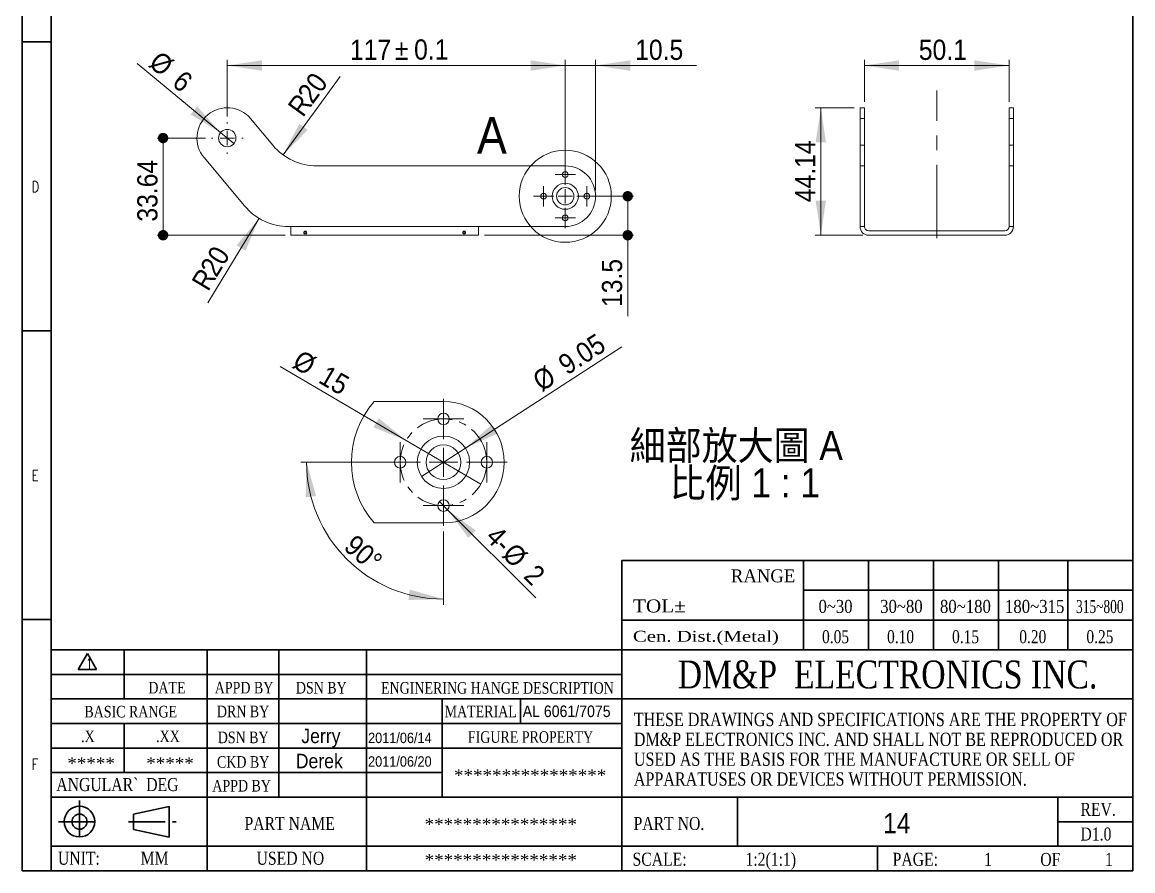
# Model space of a CAD drawing. Header units: millimetres. Extents: x 10 to 202, y 2 to 295.
# Drawn here: x 10 to 202.2, y 2.5 to 149.4 of the extents above; entities that cross this region are included whole.
import ezdxf

# ---------------------------------------------------------------- set-up
doc = ezdxf.new("R2010")
doc.units = ezdxf.units.MM
doc.header["$PDSIZE"] = -1
doc.linetypes.add('CENTER', pattern=[10.16, 6.35, -1.27, 1.27, -1.27])
doc.linetypes.add('CENTERX2', pattern=[20.32, 12.7, -2.54, 2.54, -2.54])
doc.layers.add('SLD-0', color=179, linetype='Continuous')
for name, color, linetype, lineweight in [('中心線2', 1, 'CENTER', 15), ('尺寸標柱線', 3, 'Continuous', 15), ('文字線性', 179, 'Continuous', 15)]:
    doc.layers.add(name, color=color, linetype=linetype, lineweight=lineweight)
doc.styles.add('SLDTEXTSTYLE0', font='GOTHIC.TTF', dxfattribs={"width": 0.913})
doc.styles.add('SLDTEXTSTYLE10', font='times.ttf', dxfattribs={"width": 1.26888})
doc.styles.add('SLDTEXTSTYLE11', font='times.ttf', dxfattribs={"width": 0.786331})
doc.styles.add('SLDTEXTSTYLE12', font='times.ttf', dxfattribs={"width": 0.8})
doc.styles.add('SLDTEXTSTYLE13', font='times.ttf', dxfattribs={"width": 1.090687})
doc.styles.add('SLDTEXTSTYLE14', font='txt_____.ttf', dxfattribs={"width": 0.75})
doc.styles.add('SLDTEXTSTYLE15', font='txt_____.ttf', dxfattribs={"width": 0.7})
doc.styles.add('SLDTEXTSTYLE16', font='GOTHIC.TTF', dxfattribs={"width": 0.913, "bigfont": 'bigfont'})
doc.styles.add('SLDTEXTSTYLE3', font='times.ttf', dxfattribs={"width": 0.950828})
doc.styles.add('SLDTEXTSTYLE4', font='times.ttf', dxfattribs={"width": 1.081739})
doc.styles.add('SLDTEXTSTYLE5', font='times.ttf', dxfattribs={"width": 0.846979})
doc.styles.add('SLDTEXTSTYLE6', font='times.ttf', dxfattribs={"width": 0.850598})
doc.styles.add('SLDTEXTSTYLE7', font='times.ttf', dxfattribs={"width": 0.853029})
doc.styles.add('SLDTEXTSTYLE8', font='times.ttf', dxfattribs={"width": 0.854773})
doc.styles.add('SLDTEXTSTYLE9', font='times.ttf', dxfattribs={"width": 0.683818})
doc.dimstyles.new('SLDDIMSTYLE0', dxfattribs={"dimtxt": 3.5, "dimasz": 6, "dimexe": 0, "dimexo": 0.0625, "dimgap": 0.875, "dimtad": 2, "dimlfac": 2, "dimrnd": 1e-09, "dimzin": 12, "dimdsep": 46, "dimtxsty": 'SLDTEXTSTYLE0', "dimsah": 1, "dimcen": 0.09, "dimadec": 0, "dimazin": 0, "dimtfac": 1, "dimtofl": 0, "dimtmove": 0, "dimatfit": 3, "dimfxl": 0, "dimtolj": 1, "dimtzin": 12, "dimarcsym": 0})
doc.dimstyles.new('SLDDIMSTYLE1', dxfattribs={"dimtxt": 3.5, "dimasz": 6, "dimexe": 0, "dimexo": 0.0625, "dimgap": 0.875, "dimtad": 2, "dimdec": 1, "dimlfac": 2, "dimrnd": 1e-09, "dimzin": 12, "dimdsep": 46, "dimtxsty": 'SLDTEXTSTYLE0', "dimsah": 1, "dimcen": 0.09, "dimadec": 0, "dimazin": 0, "dimtfac": 1, "dimtdec": 1, "dimtofl": 0, "dimtmove": 0, "dimatfit": 3, "dimfxl": 0, "dimtolj": 1, "dimtzin": 12, "dimarcsym": 0})
doc.dimstyles.new('SLDDIMSTYLE10', dxfattribs={"dimtxt": 3.5, "dimasz": 6, "dimexe": 0, "dimexo": 0.0625, "dimgap": 0.875, "dimtad": 2, "dimlfac": 2, "dimrnd": 1e-09, "dimzin": 12, "dimdsep": 46, "dimtxsty": 'SLDTEXTSTYLE0', "dimsah": 1, "dimcen": 0.09, "dimadec": 0, "dimazin": 0, "dimtfac": 1, "dimtofl": 0, "dimtmove": 0, "dimatfit": 3, "dimfxl": 0, "dimtolj": 1, "dimtzin": 12, "dimarcsym": 0})
doc.dimstyles.new('SLDDIMSTYLE11', dxfattribs={"dimtxt": 3.5, "dimasz": 6, "dimexe": 0, "dimexo": 0.0625, "dimgap": 0.875, "dimtad": 2, "dimlfac": 2, "dimrnd": 1e-09, "dimzin": 12, "dimdsep": 46, "dimtxsty": 'SLDTEXTSTYLE0', "dimsah": 1, "dimcen": 0.09, "dimadec": 0, "dimazin": 0, "dimtfac": 1, "dimtofl": 0, "dimtmove": 1, "dimatfit": 3, "dimfxl": 0, "dimtolj": 1, "dimtzin": 12, "dimarcsym": 0})
doc.dimstyles.new('SLDDIMSTYLE12', dxfattribs={"dimtxt": 3.5, "dimasz": 6, "dimexe": 0, "dimexo": 0.0625, "dimgap": 0.875, "dimtad": 2, "dimrnd": 1e-09, "dimzin": 12, "dimdsep": 46, "dimtxsty": 'SLDTEXTSTYLE0', "dimsah": 1, "dimcen": 0.09, "dimadec": 0, "dimazin": 0, "dimtfac": 1, "dimtmove": 0, "dimatfit": 3, "dimfxl": 0, "dimtolj": 1, "dimtzin": 12, "dimarcsym": 0})
doc.dimstyles.new('SLDDIMSTYLE13', dxfattribs={"dimtxt": 3.5, "dimasz": 6, "dimexe": 0, "dimexo": 0.0625, "dimgap": 0.875, "dimtad": 2, "dimdec": 4, "dimzin": 12, "dimdsep": 46, "dimtxsty": 'SLDTEXTSTYLE0', "dimsah": 1, "dimcen": 0.09, "dimazin": 0, "dimtfac": 1, "dimtofl": 0, "dimtmove": 0, "dimatfit": 3, "dimfxl": 0, "dimtolj": 1, "dimtzin": 12, "dimarcsym": 0})
doc.dimstyles.new('SLDDIMSTYLE14', dxfattribs={"dimtxt": 3.5, "dimasz": 6, "dimexe": 0, "dimexo": 0.0625, "dimgap": 0.875, "dimtad": 2, "dimrnd": 1e-09, "dimzin": 12, "dimdsep": 46, "dimtxsty": 'SLDTEXTSTYLE0', "dimsah": 1, "dimcen": 0.09, "dimadec": 0, "dimazin": 0, "dimtfac": 1, "dimtmove": 0, "dimatfit": 3, "dimfxl": 0, "dimtolj": 1, "dimtzin": 12, "dimarcsym": 0})
doc.dimstyles.new('SLDDIMSTYLE2', dxfattribs={"dimtxt": 3.5, "dimasz": 6, "dimexe": 0, "dimexo": 0.0625, "dimgap": 0.875, "dimtad": 2, "dimdec": 1, "dimlfac": 2, "dimrnd": 1e-09, "dimzin": 12, "dimdsep": 46, "dimtxsty": 'SLDTEXTSTYLE0', "dimsah": 1, "dimcen": 0.09, "dimadec": 0, "dimazin": 0, "dimtfac": 1, "dimtdec": 1, "dimtofl": 0, "dimtmove": 0, "dimatfit": 3, "dimfxl": 0, "dimtolj": 1, "dimtzin": 12, "dimarcsym": 0})
doc.dimstyles.new('SLDDIMSTYLE5', dxfattribs={"dimtxt": 3.5, "dimasz": 1.8, "dimexe": 0, "dimexo": 0.0625, "dimgap": 0.875, "dimtad": 2, "dimlfac": 2, "dimrnd": 1e-09, "dimzin": 12, "dimdsep": 46, "dimtxsty": 'SLDTEXTSTYLE0', "dimblk1": 'DOT', "dimblk2": 'DOT', "dimsah": 1, "dimcen": 0.09, "dimadec": 0, "dimazin": 0, "dimtfac": 1, "dimtofl": 0, "dimtmove": 0, "dimatfit": 3, "dimldrblk": 'DOT', "dimfxl": 0, "dimtolj": 1, "dimtzin": 12, "dimarcsym": 0})
doc.dimstyles.new('SLDDIMSTYLE8', dxfattribs={"dimtxt": 3.5, "dimasz": 1.8, "dimexe": 0, "dimexo": 0.0625, "dimgap": 0.875, "dimtad": 2, "dimdec": 1, "dimlfac": 2, "dimrnd": 1e-09, "dimzin": 12, "dimdsep": 46, "dimtxsty": 'SLDTEXTSTYLE0', "dimblk1": 'DOT', "dimblk2": 'DOT', "dimsah": 1, "dimcen": 0.09, "dimadec": 0, "dimazin": 0, "dimtfac": 1, "dimtdec": 1, "dimtofl": 0, "dimtmove": 0, "dimatfit": 3, "dimldrblk": 'DOT', "dimfxl": 0, "dimtolj": 1, "dimtzin": 12, "dimarcsym": 0})
doc.dimstyles.new('SLDDIMSTYLE9', dxfattribs={"dimtxt": 3.5, "dimasz": 6, "dimexe": 0, "dimexo": 0.0625, "dimgap": 0.875, "dimtad": 2, "dimlfac": 2, "dimrnd": 1e-09, "dimzin": 12, "dimdsep": 46, "dimtxsty": 'SLDTEXTSTYLE0', "dimsah": 1, "dimcen": 0.09, "dimadec": 0, "dimazin": 0, "dimtfac": 1, "dimtmove": 0, "dimatfit": 3, "dimfxl": 0, "dimtolj": 1, "dimtzin": 12, "dimarcsym": 0})

# ---------------------------------------------------------------- blocks, each defined once
blk = doc.blocks.new('SW_NOTE_1')
at = {"layer": 'SLD-0', "color": 0, "char_height": 2.3, "attachment_point": 1, "style": 'SLDTEXTSTYLE12'}
for s, insert in [('THESE DRAWINGS AND SPECIFICATIONS ARE THE PROPERTY OF', (0, 3.02)), ('DM&P ELECTRONICS INC. AND SHALL NOT BE REPRODUCED OR ', (0, -0.42)), ('USED AS THE BASIS FOR THE MANUFACTURE OR SELL OF ', (0, -3.86)), ('APPARATUSES OR DEVICES WITHOUT PERMISSION.', (0, -7.29))]:
    blk.add_mtext(s, dxfattribs=dict(at, insert=insert))
blk = doc.blocks.new('*D16')
at = {"layer": '尺寸標柱線', "color": 5}
for p, q in [((103.98, 125.77), (103.98, 142.9)), ((109.23, 120.27), (109.23, 142.9)), ((103.98, 141.9), (91.98, 141.9)), ((109.23, 141.9), (103.98, 141.9)), ((109.23, 141.9), (126.72, 141.9))]:
    blk.add_line(p, q, dxfattribs=at)
for points in [[(103.98, 141.9), (97.98, 142.8), (97.98, 141)], [(109.23, 141.9), (115.23, 141), (115.23, 142.8)]]:
    blk.add_solid(points, dxfattribs=at)
at = {"layer": '尺寸標柱線', "color": 5, "insert": (116.08, 146.37), "char_height": 3.5, "attachment_point": 1, "style": 'SLDTEXTSTYLE0'}
blk.add_mtext('10.5', dxfattribs=at)
blk = doc.blocks.new('_DOT')
at = {"color": 0, "linetype": 'ByBlock', "lineweight": -2}
blk.add_line((-0.5, 0), (-1, 0), dxfattribs=at)
at = {"color": 0, "linetype": 'ByBlock', "const_width": 0.5}
blk.add_lwpolyline([(-0.25, 0, 1), (0.25, 0, 1)], format="xyb", close=True, dxfattribs=at)
blk = doc.blocks.new('*D17')
at = {"layer": '尺寸標柱線', "color": 5}
for p, q in [((41.73, 129.34), (33.38, 129.34)), ((34.38, 129.34), (34.38, 112.52)), ((55.48, 112.52), (33.38, 112.52))]:
    blk.add_line(p, q, dxfattribs=at)
at = {"layer": '尺寸標柱線', "color": 5, "xscale": 1.8, "yscale": 1.8}
for p, rotation in [((34.38, 129.34, 2.48), 90.0000000000004), ((34.38, 112.52, 2.48), 270.0000000000004)]:
    blk.add_blockref('_DOT', p, dxfattribs=dict(at, rotation=rotation))
at = {"layer": '尺寸標柱線', "color": 5, "insert": (29.91, 114.88), "char_height": 3.5, "attachment_point": 1, "rotation": 90, "style": 'SLDTEXTSTYLE0'}
blk.add_mtext('33.64', dxfattribs=at)
blk = doc.blocks.new('*D18')
at = {"layer": '尺寸標柱線', "color": 5}
for p, q in [((108.5, 119.27), (115.79, 119.27)), ((114.79, 112.52), (114.79, 119.27)), ((89.98, 112.52), (115.79, 112.52)), ((114.79, 112.52), (114.79, 98.51))]:
    blk.add_line(p, q, dxfattribs=at)
at = {"layer": '尺寸標柱線', "color": 5, "xscale": 1.8, "yscale": 1.8}
for p, rotation in [((114.79, 119.27, 2.48), 90.0000000000004), ((114.79, 112.52, 2.48), 270.0000000000004)]:
    blk.add_blockref('_DOT', p, dxfattribs=dict(at, rotation=rotation))
at = {"layer": '尺寸標柱線', "color": 5, "insert": (110.32, 100.1), "char_height": 3.5, "attachment_point": 1, "rotation": 90, "style": 'SLDTEXTSTYLE0'}
blk.add_mtext('13.5', dxfattribs=at)
blk = doc.blocks.new('*D19')
at = {"layer": '尺寸標柱線', "color": 5}
for p, q in [((45.48, 133.09), (45.48, 142.9)), ((103.98, 123.78), (103.98, 142.9)), ((45.48, 141.9), (103.98, 141.9))]:
    blk.add_line(p, q, dxfattribs=at)
for points in [[(45.48, 141.9), (51.48, 141), (51.48, 142.8)], [(103.98, 141.9), (97.98, 142.8), (97.98, 141)]]:
    blk.add_solid(points, dxfattribs=at)
at = {"layer": '尺寸標柱線', "color": 5, "char_height": 3.5, "attachment_point": 1, "style": 'SLDTEXTSTYLE0'}
for s, insert in [('117', (66.72, 146.37)), ('0.1', (77.82, 146.42)), ('%%p', (74.48, 146.37))]:
    blk.add_mtext(s, dxfattribs=dict(at, insert=insert))
blk = doc.blocks.new('*D20')
at = {"layer": '尺寸標柱線', "color": 5}
for q in [(29.87, 142.24), (46.64, 128.38)]:
    blk.add_line((44.33, 130.29), q, dxfattribs=at)
blk.add_solid([(44.33, 130.29), (40.28, 134.81), (39.13, 133.42)], dxfattribs=at)
at = {"layer": '尺寸標柱線', "color": 5, "char_height": 3.5, "attachment_point": 1, "rotation": 320.4221, "style": 'SLDTEXTSTYLE0'}
for s, insert in [('%%c', (33.92, 144.64)), ('6', (37.98, 141.28))]:
    blk.add_mtext(s, dxfattribs=dict(at, insert=insert))
blk = doc.blocks.new('*D21')
at = {"layer": '尺寸標柱線', "color": 5}
blk.add_line((50.98, 115.46), (42.15, 100.82), dxfattribs=at)
blk.add_solid([(50.98, 115.46), (47.11, 110.78), (48.65, 109.85)], dxfattribs=at)
at = {"layer": '尺寸標柱線', "color": 5, "char_height": 3.5, "attachment_point": 1, "rotation": 58.8992, "style": 'SLDTEXTSTYLE0'}
for s, insert in [('20', (40.62, 106.9)), ('R', (39.16, 104.47))]:
    blk.add_mtext(s, dxfattribs=dict(at, insert=insert))
blk = doc.blocks.new('*D22')
at = {"layer": '尺寸標柱線', "color": 5}
blk.add_line((55.15, 126.44), (65.02, 139.97), dxfattribs=at)
blk.add_solid([(55.15, 126.44), (59.41, 130.76), (57.96, 131.82)], dxfattribs=at)
at = {"layer": '尺寸標柱線', "color": 5, "char_height": 3.5, "attachment_point": 1, "rotation": 53.8697, "style": 'SLDTEXTSTYLE0'}
for s, insert in [('20', (57.43, 137.15)), ('R', (55.76, 134.86))]:
    blk.add_mtext(s, dxfattribs=dict(at, insert=insert))
blk = doc.blocks.new('SW_CENTERMARKSYMBOL_2')
at = {"layer": '中心線2', "color": 0}
for p, q in [((0, 2.5), (0, 3.5125)), ((-2.5, 0), (-3.5125, 0)), ((0, 0), (-1.25, 0)), ((0, 0), (0, 1.25)), ((0, 0), (0, -1.25)), ((0, 0), (1.25, 0)), ((2.5, 0), (3.5125, 0)), ((0, -2.5), (0, -3.5125))]:
    blk.add_line(p, q, dxfattribs=at)
blk = doc.blocks.new('SW_CENTERMARKSYMBOL_3')
at = {"layer": '中心線2', "color": 0}
for p, q in [((0, 2.5), (0, 2.75)), ((-2.5, 0), (-2.75, 0)), ((0, 0), (-1.25, 0)), ((0, 0), (0, 1.25)), ((0, 0), (0, -1.25)), ((0, 0), (1.25, 0)), ((2.5, 0), (2.75, 0)), ((0, -2.5), (0, -2.75))]:
    blk.add_line(p, q, dxfattribs=at)
blk = doc.blocks.new('SW_CENTERMARKSYMBOL_4')
at = {"layer": '中心線2', "color": 0}
for p, q in [((-1.25, 0), (-1.75, 0)), ((0, 0), (-1.25, 0)), ((0, 1.25), (0, 1.75)), ((0, 0), (0, 1.25)), ((0, 0), (0, -1.25)), ((0, 0), (1.25, 0)), ((1.25, 0), (1.75, 0)), ((0, -1.25), (0, -1.75))]:
    blk.add_line(p, q, dxfattribs=at)
blk = doc.blocks.new('SW_CENTERMARKSYMBOL_5')
at = {"layer": '中心線2', "color": 0}
for p, q in [((-1.25, 0), (-1.75, 0)), ((0, 0), (-1.25, 0)), ((0, 1.25), (0, 1.75)), ((0, 0), (0, 1.25)), ((0, 0), (0, -1.25)), ((0, 0), (1.25, 0)), ((1.25, 0), (1.75, 0)), ((0, -1.25), (0, -1.75))]:
    blk.add_line(p, q, dxfattribs=at)
blk = doc.blocks.new('SW_CENTERMARKSYMBOL_6')
at = {"layer": '中心線2', "color": 0}
for p, q in [((-1.25, 0), (-1.75, 0)), ((0, 0), (-1.25, 0)), ((0, 1.25), (0, 1.75)), ((0, 0), (0, 1.25)), ((0, 0), (0, -1.25)), ((0, 0), (1.25, 0)), ((1.25, 0), (1.75, 0)), ((0, -1.25), (0, -1.75))]:
    blk.add_line(p, q, dxfattribs=at)
blk = doc.blocks.new('SW_CENTERMARKSYMBOL_7')
at = {"layer": '中心線2', "color": 0}
for p, q in [((-1.25, 0), (-1.75, 0)), ((0, 0), (-1.25, 0)), ((0, 1.25), (0, 1.75)), ((0, 0), (0, 1.25)), ((0, 0), (0, -1.25)), ((0, 0), (1.25, 0)), ((1.25, 0), (1.75, 0)), ((0, -1.25), (0, -1.75))]:
    blk.add_line(p, q, dxfattribs=at)
blk = doc.blocks.new('*D29')
at = {"layer": '尺寸標柱線', "color": 5}
for p, q in [((155.75, 135.59), (155.75, 142.9)), ((180.8, 135.59), (180.8, 142.9)), ((155.75, 141.9), (180.8, 141.9))]:
    blk.add_line(p, q, dxfattribs=at)
for points in [[(155.75, 141.9), (161.75, 141), (161.75, 142.8)], [(180.8, 141.9), (174.8, 142.8), (174.8, 141)]]:
    blk.add_solid(points, dxfattribs=at)
at = {"layer": '尺寸標柱線', "color": 5, "insert": (165.17, 146.37), "char_height": 3.5, "attachment_point": 1, "style": 'SLDTEXTSTYLE0'}
blk.add_mtext('50.1', dxfattribs=at)
blk = doc.blocks.new('*D30')
at = {"layer": '尺寸標柱線', "color": 5}
for p, q in [((154, 134.59), (147.21, 134.59)), ((148.21, 112.52), (148.21, 134.59)), ((155.5, 112.52), (147.21, 112.52))]:
    blk.add_line(p, q, dxfattribs=at)
for points in [[(148.21, 134.59), (147.31, 128.59), (149.11, 128.59)], [(148.21, 112.52), (149.11, 118.52), (147.31, 118.52)]]:
    blk.add_solid(points, dxfattribs=at)
at = {"layer": '尺寸標柱線', "color": 5, "insert": (143.74, 118.24), "char_height": 3.5, "attachment_point": 1, "rotation": 90, "style": 'SLDTEXTSTYLE0'}
blk.add_mtext('44.14', dxfattribs=at)
blk = doc.blocks.new('*D31')
at = {"layer": '尺寸標柱線', "color": 5}
for q in [(54.67, 89.77), (89.38, 69.43)]:
    blk.add_line((76.43, 77.01), q, dxfattribs=at)
blk.add_solid([(76.43, 77.01), (71.71, 80.82), (70.8, 79.27)], dxfattribs=at)
at = {"layer": '尺寸標柱線', "color": 5, "char_height": 3.5, "attachment_point": 1, "rotation": 329.6317, "style": 'SLDTEXTSTYLE0'}
for s, insert in [('%%c', (58.29, 92.81)), ('15', (62.84, 90.14))]:
    blk.add_mtext(s, dxfattribs=dict(at, insert=insert))
blk = doc.blocks.new('*D32')
at = {"layer": '尺寸標柱線', "color": 5}
for p, q in [((74.88, 73.22), (58.22, 73.22)), ((82.91, 61.22), (82.91, 48.53))]:
    blk.add_line(p, q, dxfattribs=at)
blk.add_arc((82.91, 73.22), 23.69, 180, 270, dxfattribs=at)
for points in [[(59.22, 73.22), (59.07, 67.15), (60.85, 67.38)], [(82.91, 49.53), (77.06, 51.17), (76.84, 49.38)]]:
    blk.add_solid(points, dxfattribs=at)
at = {"layer": '尺寸標柱線', "color": 5, "insert": (67.73, 60.92), "char_height": 3.5, "attachment_point": 1, "rotation": 319.3984, "style": 'SLDTEXTSTYLE0'}
blk.add_mtext('90°', dxfattribs=at)
blk = doc.blocks.new('*D33')
at = {"layer": '尺寸標柱線', "color": 5}
for q in [(113.75, 93.21), (79.11, 70.76)]:
    blk.add_line((86.7, 75.68), q, dxfattribs=at)
blk.add_solid([(86.7, 75.68), (92.23, 78.19), (91.25, 79.7)], dxfattribs=at)
at = {"layer": '尺寸標柱線', "color": 5, "char_height": 3.5, "attachment_point": 1, "rotation": 32.9469, "style": 'SLDTEXTSTYLE0'}
for s, insert in [('9.05', (102.4, 91.17)), ('%%c', (97.97, 88.3))]:
    blk.add_mtext(s, dxfattribs=dict(at, insert=insert))
blk = doc.blocks.new('*D34')
at = {"layer": '尺寸標柱線', "color": 5}
for q in [(82.2, 66.43), (98.9, 49.73)]:
    blk.add_line((83.61, 65.01), q, dxfattribs=at)
blk.add_solid([(83.61, 65.01), (87.22, 60.13), (88.49, 61.41)], dxfattribs=at)
at = {"layer": '尺寸標柱線', "color": 5, "char_height": 3.5, "attachment_point": 1, "rotation": 315, "style": 'SLDTEXTSTYLE0'}
for s, insert in [('4-', (92.46, 62.5)), ('%%c', (95.34, 59.54)), ('2', (99.08, 55.81))]:
    blk.add_mtext(s, dxfattribs=dict(at, insert=insert))
blk = doc.blocks.new('SW_NOTE_2')
at = {"layer": '文字線性', "color": 0, "char_height": 5, "attachment_point": 1, "style": 'SLDTEXTSTYLE16'}
for s, insert in [('細部放大圖 A ', (0, 6.39)), ('比例 1 : 1', (6.92, -0.08))]:
    blk.add_mtext(s, dxfattribs=dict(at, insert=insert))
blk = doc.blocks.new('SW_CENTERMARKSYMBOL_8')
at = {"layer": '中心線2', "color": 0}
for p, q in [((0, 5), (0, 7.02)), ((0, 0), (0, 2.5)), ((-5, 0), (-7.03, 0)), ((0, 0), (-2.5, 0)), ((0, 0), (0, -2.5)), ((0, 0), (2.5, 0)), ((5, 0), (7.02, 0)), ((0, -5), (0, -7.03))]:
    blk.add_line(p, q, dxfattribs=at)
blk = doc.blocks.new('SW_CENTERMARKSYMBOL_9')
at = {"layer": '中心線2', "color": 0}
for p, q in [((0, 2.5), (0, 3.5)), ((0, 0), (0, 2.5)), ((-2.5, 0), (-3.5, 0)), ((0, 0), (-2.5, 0)), ((0, 0), (0, -2.5)), ((0, 0), (2.5, 0)), ((2.5, 0), (3.5, 0)), ((0, -2.5), (0, -3.5))]:
    blk.add_line(p, q, dxfattribs=at)
blk = doc.blocks.new('SW_CENTERMARKSYMBOL_10')
at = {"layer": '中心線2', "color": 0}
for p, q in [((0, 2.5), (0, 3.5)), ((0, 0), (0, 2.5)), ((-2.5, 0), (-3.5, 0)), ((0, 0), (-2.5, 0)), ((0, 0), (0, -2.5)), ((0, 0), (2.5, 0)), ((2.5, 0), (3.5, 0)), ((0, -2.5), (0, -3.5))]:
    blk.add_line(p, q, dxfattribs=at)
blk = doc.blocks.new('SW_CENTERMARKSYMBOL_11')
at = {"layer": '中心線2', "color": 0}
for p, q in [((0, 2.5), (0, 3.5)), ((0, 0), (0, 2.5)), ((-2.5, 0), (-3.5, 0)), ((0, 0), (-2.5, 0)), ((0, 0), (0, -2.5)), ((0, 0), (2.5, 0)), ((2.5, 0), (3.5, 0)), ((0, -2.5), (0, -3.5))]:
    blk.add_line(p, q, dxfattribs=at)
blk = doc.blocks.new('SW_CENTERMARKSYMBOL_12')
at = {"layer": '中心線2', "color": 0}
for p, q in [((0, 2.5), (0, 3.5)), ((0, 0), (0, 2.5)), ((-2.5, 0), (-3.5, 0)), ((0, 0), (-2.5, 0)), ((0, 0), (0, -2.5)), ((0, 0), (2.5, 0)), ((2.5, 0), (3.5, 0)), ((0, -2.5), (0, -3.5))]:
    blk.add_line(p, q, dxfattribs=at)

msp = doc.modelspace()

# ---------------------------------------------------------------- linework, layer by layer
at = {"color": 7, "linetype": 'Continuous', "lineweight": 15}
for p, q in [((155.750136, 134.586434), (155.000135, 134.586434)), ((155.000135, 132.711071), (155.000135, 134.586434)), ((155.750136, 134.586434), (155.750136, 132.711071)), ((181.550176, 134.586434), (180.800175, 134.586434)), ((180.800175, 132.711071), (180.800175, 134.586434)), ((181.550176, 134.586434), (181.550176, 132.711071)), ((53.381618, 128.090487), (49.504491, 132.711071)), ((155.750136, 132.711071), (155.000135, 132.711071)), ((155.000135, 128.090487), (155.000135, 132.711071)), ((155.750136, 132.711071), (155.750136, 128.090487)), ((180.800175, 132.711071), (181.550176, 132.711071)), ((180.800175, 128.090487), (180.800175, 132.711071)), ((181.550176, 132.711071), (181.550176, 128.090487)), ((155.750136, 128.090487), (155.000135, 128.090487)), ((155.000135, 124.518363), (155.000135, 128.090487)), ((155.750136, 128.090487), (155.750136, 124.518363)), ((180.800175, 128.090487), (181.550176, 128.090487)), ((180.800175, 124.518363), (180.800175, 128.090487)), ((181.550176, 128.090487), (181.550176, 124.518363)), ((41.461023, 125.9618), (48.485389, 117.590487)), ((88.982756, 124.518363), (61.042063, 124.518363)), ((103.98276, 124.518354), (88.982756, 124.518363)), ((155.750136, 124.518363), (155.000135, 124.518363)), ((155.000135, 124.518354), (155.000135, 124.518363)), ((155.750136, 124.518354), (155.000135, 124.518354)), ((155.000135, 114.018353), (155.000135, 124.518354)), ((155.750136, 124.518363), (155.750136, 124.518354)), ((155.750136, 124.518354), (155.750136, 114.018353)), ((180.800175, 124.518363), (181.550176, 124.518363)), ((180.800175, 124.518354), (180.800175, 124.518363)), ((180.800175, 124.518354), (181.550176, 124.518354)), ((180.800175, 114.018353), (180.800175, 124.518354)), ((181.550176, 124.518363), (181.550176, 124.518354)), ((181.550176, 124.518354), (181.550176, 114.018353)), ((56.482755, 114.018363), (56.145832, 114.018363)), ((88.982756, 114.018343), (56.482755, 114.018343)), ((56.482755, 112.518343), (56.482755, 114.018343)), ((88.982756, 114.018343), (103.98276, 114.018353)), ((88.982756, 114.018343), (88.982756, 112.518343)), ((155.750136, 114.018353), (155.000135, 114.018353)), ((155.000135, 114.018343), (155.000135, 114.018353)), ((155.000135, 114.018343), (155.750136, 114.018343)), ((155.750136, 114.018353), (155.750136, 114.018343)), ((180.800175, 114.018353), (181.550176, 114.018353)), ((180.800175, 114.018343), (180.800175, 114.018353)), ((180.800175, 114.018343), (181.550176, 114.018343)), ((181.550176, 114.018353), (181.550176, 114.018343)), ((88.982756, 112.518343), (56.482755, 112.518343)), ((156.500135, 113.268343), (180.050175, 113.268343)), ((156.500135, 112.518343), (180.050175, 112.518343)), ((82.905605, 83.720154), (70.910271, 83.720162)), ((70.910267, 62.720147), (82.905605, 62.720155))]:
    msp.add_line(p, q, dxfattribs=at)
at = {"color": 8, "linetype": 'Continuous', "lineweight": 15}
for p, q in [((58.982756, 112.742637), (58.982756, 113.22931)), ((86.482756, 112.742637), (86.482756, 113.22931))]:
    msp.add_line(p, q, dxfattribs=at)
at = {"color": 7, "linetype": 'Continuous', "lineweight": 15}
for centre, radius in [((45.482756, 129.336435), 1.5), ((103.982756, 123.018353), 0.5), ((103.982756, 119.268353), 2.2625), ((100.232756, 119.268353), 0.5), ((103.982756, 119.268353), 1.5), ((107.732756, 119.268353), 0.5), ((103.982756, 115.518353), 0.5), ((82.905598, 80.720154), 1), ((82.905599, 73.220154), 4.525), ((82.905597, 73.220154), 3), ((75.405597, 73.220154), 1), ((90.405599, 73.220153), 1), ((82.905597, 65.720154), 0.999999)]:
    msp.add_circle(centre, radius, dxfattribs=at)
at = {"color": 7, "linetype": 'Continuous', "lineweight": 0}
msp.add_circle((103.982756, 119.268353), 7.970855, dxfattribs=at)
at = {"color": 7, "linetype": 'Continuous', "lineweight": 15}
for centre, radius, start, end in [((45.482756, 129.336435), 5.25, 40, 220), ((61.042063, 134.518363), 10, 220, 270), ((103.982756, 119.268353), 5.25, 270.00003817, 89.99996183), ((56.145832, 124.018363), 10, 220, 270), ((156.500135, 114.018343), 1.5, 180, 270), ((156.500135, 114.018343), 0.75, 180, 270), ((180.050175, 114.018343), 0.75, 270, 0), ((180.050175, 114.018343), 1.5, 270, 0), ((82.905595, 73.220154), 10.5, 270.00005275, 89.99994725)]:
    msp.add_arc(centre, radius, start, end, dxfattribs=at)
at = {"color": 7, "linetype": 'Continuous', "lineweight": 0}
msp.add_arc((82.905594, 73.220153), 15.941706, 138.80297986, 221.19699982, dxfattribs=at)
at = {"color": 7, "linetype": 'Continuous', "lineweight": 15}
for points in [[(58.982756, 112.742637), (58.94292, 112.74264), (58.904572, 112.749703), (58.839327, 112.774174), (58.812987, 112.791136), (58.751441, 112.850634), (58.732755, 112.901931), (58.732757, 113.013444), (58.751428, 113.074676), (58.813548, 113.155784), (58.839921, 113.180598), (58.904627, 113.217654), (58.943703, 113.22931), (58.982756, 113.22931)], [(58.982756, 113.22931), (59.021789, 113.22931), (59.06097, 113.217615), (59.125609, 113.180577), (59.152262, 113.155468), (59.214181, 113.074404), (59.232749, 113.013464), (59.232763, 112.90196), (59.214065, 112.850447), (59.152036, 112.790755), (59.125846, 112.774023), (59.060947, 112.749729), (59.022572, 112.742634), (58.982756, 112.742637)], [(86.482756, 112.742637), (86.44292, 112.74264), (86.404572, 112.749702), (86.339322, 112.774176), (86.312986, 112.791137), (86.251445, 112.850631), (86.232754, 112.901933), (86.232757, 113.013444), (86.251432, 113.074682), (86.313547, 113.155783), (86.339915, 113.180594), (86.404629, 113.217655), (86.443701, 113.22931), (86.482756, 113.22931)], [(86.482756, 113.22931), (86.521788, 113.22931), (86.560972, 113.217614), (86.625608, 113.180578), (86.652265, 113.155463), (86.714177, 113.074407), (86.73275, 113.013459), (86.732762, 112.901957), (86.714053, 112.850433), (86.652036, 112.790756), (86.625838, 112.774019), (86.560945, 112.749729), (86.522568, 112.742634), (86.482756, 112.742637)]]:
    msp.add_open_spline(points, degree=3, knots=[0, 0, 0, 0, 0.125, 0.125, 0.25, 0.25, 0.5, 0.5, 0.75, 0.75, 0.875, 0.875, 1, 1, 1, 1], dxfattribs=at)
at = {"layer": 'SLD-0', "color": 7, "linetype": 'Continuous', "lineweight": 30}
for p, q in [((10, 294.5), (10, 2.5)), ((10, 146), (15, 146)), ((10, 96), (15, 96)), ((113.8, 56.208203), (202.2, 56.208203)), ((113.8, 56.208203), (113.8, 40.75)), ((145.2, 56.208203), (145.2, 40.75)), ((156.45, 56.208203), (156.45, 40.75)), ((167.7, 56.208203), (167.7, 40.75)), ((178.95, 56.208203), (178.95, 40.75)), ((190.95, 56.208203), (190.95, 40.75)), ((145.2, 51.055469), (202.2, 51.055469)), ((113.8, 45.902734), (202.2, 45.902734)), ((113.8, 40.75), (202.2, 40.75)), ((29.238855, 12.275939), (35.451436, 13.601727)), ((35.451436, 13.601727), (35.451436, 8.296617)), ((29.238855, 12.275939), (29.238855, 9.65899)), ((29.238855, 9.65899), (35.451436, 8.296617)), ((202.2, 2.5), (10, 2.5))]:
    msp.add_line(p, q, dxfattribs=at)
at = {"layer": 'SLD-0', "color": 7, "lineweight": 30}
for p, q in [((15, 289.5), (15, 2.5)), ((202.2, 2.5), (202.2, 289.5)), ((15, 57.75), (15, 2.5)), ((15, 57.75), (15, 2.5)), ((15, 46), (10, 46)), ((202.2, 40.75), (15, 40.75)), ((27.669706, 40.65357), (27.669706, 32.25)), ((41.990952, 40.75), (41.990952, 15.249928)), ((54.398926, 40.75), (54.398926, 15.249928)), ((69.6, 2.5), (69.6, 40.75)), ((113.8, 40.75), (113.8, 2.5)), ((21.27295, 40.14141), (19.661188, 37.349757)), ((22.884711, 37.349757), (21.27295, 40.14141)), ((19.661188, 37.349757), (22.884711, 37.349757)), ((113.8, 36.5), (15, 36.5)), ((202.2, 32.25), (15, 32.25)), ((82.680054, 32.25), (82.680054, 15.249928)), ((96.253784, 32.25), (96.253784, 28)), ((113.8, 28), (15, 28)), ((27.669706, 28), (27.669706, 19.5)), ((113.8, 23.75), (15, 23.75)), ((82.680054, 19.5), (15, 19.5)), ((69.6, 15.249928), (15, 15.249928)), ((41.990952, 15.249928), (41.990952, 2.5)), ((69.6, 15.249928), (202.2, 15.249928)), ((133.8, 15.249928), (133.8, 6.75)), ((189.2, 6.75), (189.2, 15.249928)), ((202.2, 11), (189.2, 11)), ((15, 6.75), (202.2, 6.75)), ((158, 2.5), (158, 6.75))]:
    msp.add_line(p, q, dxfattribs=at)
at = {"layer": 'SLD-0', "color": 7, "linetype": 'CENTER', "lineweight": 30}
for p, q in [((19.892303, 14.684671), (19.892303, 7.668423)), ((16.270071, 10.961909), (23.625373, 10.961909)), ((28.380602, 10.956014), (36.671534, 10.956014))]:
    msp.add_line(p, q, dxfattribs=at)
at = {"layer": 'SLD-0', "color": 7, "linetype": 'Continuous', "lineweight": 30}
for centre, radius in [((19.912001, 11.008058), 2.651387), ((19.920447, 11.00507), 1.302772)]:
    msp.add_circle(centre, radius, dxfattribs=at)
at = {"layer": '中心線2', "color": 1, "linetype": 'CENTERX2', "lineweight": 0}
msp.add_line((168.275155, 112.018353), (168.275155, 137.590607), dxfattribs=at)
at = {"layer": '中心線2', "color": 1, "lineweight": 0}
msp.add_circle((82.905598, 73.220154), 7.5, dxfattribs=at)
at = {"layer": '尺寸標柱線', "color": 5, "lineweight": 0}
msp.add_point((109.232756, 119.268353), dxfattribs=at)

# ---------------------------------------------------------------- block references
at = {"layer": 'SLD-0', "color": 7}
msp.add_blockref('SW_NOTE_1', (115.85331, 26.829865), dxfattribs=at)
at = {"layer": '中心線2', "color": 1}
for name, p in [('SW_CENTERMARKSYMBOL_3', (45.482756, 129.336435)), ('SW_CENTERMARKSYMBOL_5', (103.982756, 123.018353)), ('SW_CENTERMARKSYMBOL_2', (103.982756, 119.268353)), ('SW_CENTERMARKSYMBOL_6', (100.232756, 119.268353)), ('SW_CENTERMARKSYMBOL_4', (107.732756, 119.268353)), ('SW_CENTERMARKSYMBOL_7', (103.982756, 115.518353)), ('SW_CENTERMARKSYMBOL_10', (82.905598, 80.720154)), ('SW_CENTERMARKSYMBOL_8', (82.905598, 73.220155)), ('SW_CENTERMARKSYMBOL_11', (75.405597, 73.220155)), ('SW_CENTERMARKSYMBOL_9', (90.405598, 73.220155)), ('SW_CENTERMARKSYMBOL_12', (82.905598, 65.720153))]:
    msp.add_blockref(name, p, dxfattribs=at)
at = {"layer": '文字線性', "color": 116}
msp.add_blockref('SW_NOTE_2', (115.132572, 72.231695), dxfattribs=at)

# ---------------------------------------------------------------- texts
at = {"color": 7, "linetype": 'Continuous', "lineweight": 0, "insert": (88.700792, 132.974972), "char_height": 6.35, "attachment_point": 1, "style": 'SLDTEXTSTYLE0'}
msp.add_mtext('A', dxfattribs=at)
at = {"layer": 'SLD-0', "color": 7, "attachment_point": 1}
for s, insert, char_height, style in [('D', (11.666667, 121.852425), 1.852083, 'SLDTEXTSTYLE14'), ('E', (11.666667, 71.852425), 1.852083, 'SLDTEXTSTYLE14'), ('RANGE', (132.65198, 54.684077), 2.25, 'SLDTEXTSTYLE3'), ('TOL±', (115.691583, 49.470602), 2.25, 'SLDTEXTSTYLE4'), ('0~30', (147.81881, 49.389671), 2.25, 'SLDTEXTSTYLE5'), ('30~80', (158.48586, 49.389671), 2.25, 'SLDTEXTSTYLE6'), ('80~180', (168.825, 49.389671), 2.25, 'SLDTEXTSTYLE7'), ('180~315', (180.075, 49.389671), 2.25, 'SLDTEXTSTYLE8'), ('315~800', (192.375, 49.37087), 2.25, 'SLDTEXTSTYLE9'), ('Cen. Dist.(Metal)', (115.691583, 44.033979), 1.875, 'SLDTEXTSTYLE10'), ('0.05', (148.425, 44.147457), 2.25, 'SLDTEXTSTYLE11'), ('0.10', (159.675, 44.147457), 2.25, 'SLDTEXTSTYLE11'), ('0.15', (170.925, 44.147457), 2.25, 'SLDTEXTSTYLE11'), ('0.20', (182.55, 44.147457), 2.25, 'SLDTEXTSTYLE11'), ('0.25', (194.175, 44.147457), 2.25, 'SLDTEXTSTYLE11'), ('1', (21.06793, 39.251727), 1.8, 'SLDTEXTSTYLE15'), ('DM&P  ELECTRONICS INC.', (123.441439, 38.90286), 4.83, 'SLDTEXTSTYLE12'), ('DATE', (31.828312, 35.205695), 2, 'SLDTEXTSTYLE12'), ('APPD BY', (43.320634, 35.205695), 2, 'SLDTEXTSTYLE12'), ('DSN BY', (57.360048, 35.189654), 2, 'SLDTEXTSTYLE12'), ('ENGINERING HANGE DESCRIPTION', (72.099712, 35.155168), 2, 'SLDTEXTSTYLE12'), ('BASIC RANGE', (20.756734, 31.050283), 2, 'SLDTEXTSTYLE12'), ('DRN BY', (43.687119, 31.08105), 2, 'SLDTEXTSTYLE12'), ('MATERIAL', (83.108821, 31.08105), 2, 'SLDTEXTSTYLE12'), ('.X', (20.197147, 26.769539), 2, 'SLDTEXTSTYLE12'), ('.XX', (33.174872, 26.769539), 2, 'SLDTEXTSTYLE12'), ('DSN BY', (43.840744, 26.594802), 2, 'SLDTEXTSTYLE12'), ('FIGURE PROPERTY', (87.128668, 26.655168), 2, 'SLDTEXTSTYLE12'), ('F', (11.666667, 21.852425), 1.852083, 'SLDTEXTSTYLE14'), ('*****', (17.803076, 22.1132), 2, 'SLDTEXTSTYLE13'), ('*****', (31.46633, 22.1132), 2, 'SLDTEXTSTYLE13'), ('CKD BY', (43.704633, 22.344802), 2, 'SLDTEXTSTYLE12'), ('****************', (84.725886, 20.037323), 2, 'SLDTEXTSTYLE13'), ('ANGULAR`  DEG', (15.90436, 18.549332), 2.25, 'SLDTEXTSTYLE12'), ('APPD BY', (42.904812, 18.224484), 2, 'SLDTEXTSTYLE12'), ('REV.', (193.140737, 14.263964), 2.25, 'SLDTEXTSTYLE12'), ('PART NAME', (48.47219, 11.818511), 2.25, 'SLDTEXTSTYLE12'), ('****************', (79.645155, 11.568819), 2, 'SLDTEXTSTYLE13'), ('PART NO.', (115.806468, 11.818511), 2.25, 'SLDTEXTSTYLE12'), ('D1.0', (193.140737, 9.988477), 2.25, 'SLDTEXTSTYLE12'), ('UNIT:', (16.181511, 5.799712), 2.25, 'SLDTEXTSTYLE12'), ('MM', (30.494902, 5.799712), 2.25, 'SLDTEXTSTYLE12'), ('USED NO', (50.554164, 5.799712), 2.25, 'SLDTEXTSTYLE12'), ('****************', (79.645155, 5.379054), 2, 'SLDTEXTSTYLE13'), ('SCALE:', (115.618767, 5.628746), 2.25, 'SLDTEXTSTYLE12'), ('1:2(1:1)', (135.166212, 5.628746), 2.25, 'SLDTEXTSTYLE12'), ('PAGE:', (160.636936, 5.615788), 2.25, 'SLDTEXTSTYLE12'), ('1', (176.457793, 5.594062), 2.25, 'SLDTEXTSTYLE12'), ('OF', (186.189947, 5.594062), 2.25, 'SLDTEXTSTYLE12'), ('1', (197.393563, 5.594062), 2.25, 'SLDTEXTSTYLE12')]:
    msp.add_mtext(s, dxfattribs=dict(at, insert=insert, char_height=char_height, style=style))
at = {"layer": '文字線性', "color": 5, "attachment_point": 1, "style": 'SLDTEXTSTYLE0'}
for s, insert, char_height in [('AL 6061/7075', (96.615137, 31.112941), 2), ('Jerry', (58.300666, 27.096395), 2.5), ('2011/06/14', (69.85878, 26.407394), 1.8), ('Derek', (57.340596, 22.753524), 2.5), ('2011/06/20', (69.85878, 22.324681), 1.8), ('14', (158.986613, 12.483664), 3.5)]:
    msp.add_mtext(s, dxfattribs=dict(at, insert=insert, char_height=char_height))

# ---------------------------------------------------------------- dimensions: what is measured, and where the dimension line sits
at = {"layer": '尺寸標柱線', "color": 5}
dim = msp.add_linear_dim(base=(103.982756, 141.90079), p1=(45.482756, 132.086435), p2=(103.982756, 122.780853), text='<>%%p0.1', dimstyle='SLDDIMSTYLE0', dxfattribs=at)
dim.commit()
dim.dimension.update_dxf_attribs({"geometry": '*D19', "text_midpoint": (75.502363, 141.90079), "dimtype": 160})
for base, p1, p2, dimstyle, picture, middle in [((103.982756, 141.90079), (109.232756, 119.268353), (103.982756, 124.768353), 'SLDDIMSTYLE2', '*D16', (120.605905, 141.90079)), ((180.800175, 141.90079), (155.750135, 134.586435), (180.800175, 134.586435), 'SLDDIMSTYLE1', '*D29', (169.691923, 141.90079))]:
    dim = msp.add_linear_dim(base=base, p1=p1, p2=p2, dimstyle=dimstyle, dxfattribs=at)
    dim.commit()
    dim.dimension.update_dxf_attribs({"geometry": picture, "text_midpoint": middle, "dimtype": 160})
for p1, p2, dimstyle, picture, middle in [((46.638894, 128.380745), (44.326617, 130.292125), 'SLDDIMSTYLE9', '*D20', (33.933055, 138.883694)), ((79.10833, 70.759183), (86.702867, 75.681125), 'SLDDIMSTYLE14', '*D33', (106.520317, 88.524614)), ((89.376549, 69.428479), (76.434648, 77.011829), 'SLDDIMSTYLE12', '*D31', (60.418346, 86.39665))]:
    dim = msp.add_diameter_dim_2p(p1=p1, p2=p2, dimstyle=dimstyle, dxfattribs=at)
    dim.commit()
    dim.dimension.update_dxf_attribs({"geometry": picture, "text_midpoint": middle, "dimtype": 163})
for center, mpoint, dimstyle, picture, middle in [((61.042063, 134.518363), (55.14582, 126.441586), 'SLDDIMSTYLE11', '*D22', (61.728312, 135.458396)), ((56.145832, 124.018363), (50.980384, 115.455762), 'SLDDIMSTYLE10', '*D21', (44.945383, 105.451722))]:
    dim = msp.add_radius_dim(center=center, mpoint=mpoint, dimstyle=dimstyle, dxfattribs=at)
    dim.commit()
    dim.dimension.update_dxf_attribs({"geometry": picture, "text_midpoint": middle, "dimtype": 164})
for base, p1, p2, dimstyle, picture, middle in [((148.209318, 134.586435), (156.500135, 112.518343), (155.000135, 134.586435), 'SLDDIMSTYLE0', '*D30', (148.209318, 124.059659)), ((34.378011, 112.518343), (42.732756, 129.336435), (56.482756, 112.518343), 'SLDDIMSTYLE5', '*D17', (34.378011, 120.69749)), ((114.793915, 119.268353), (88.982756, 112.518343), (107.495256, 119.268353), 'SLDDIMSTYLE8', '*D18', (114.793915, 104.625078))]:
    dim = msp.add_linear_dim(base=base, p1=p1, p2=p2, angle=90, dimstyle=dimstyle, dxfattribs=at)
    dim.commit()
    dim.dimension.update_dxf_attribs({"geometry": picture, "text_midpoint": middle, "dimtype": 160})
dim = msp.add_angular_dim_2l(base=(66.156708, 56.471263), line1=((75.880598, 73.220154), (89.930598, 73.220154)), line2=((82.905598, 62.220154), (82.905598, 69.220154)), dimstyle='SLDDIMSTYLE13', dxfattribs=at)
dim.commit()
dim.dimension.update_dxf_attribs({"geometry": '*D32', "text_midpoint": (67.49052, 55.236105), "dimtype": 162})
dim = msp.add_diameter_dim_2p(p1=(82.198492, 66.427261), p2=(83.612705, 65.013047), text='4-<>', dimstyle='SLDDIMSTYLE14', dxfattribs=at)
dim.commit()
dim.dimension.update_dxf_attribs({"geometry": '*D34', "text_midpoint": (93.705504, 54.920268), "dimtype": 163})

doc.saveas('drawing.dxf')
